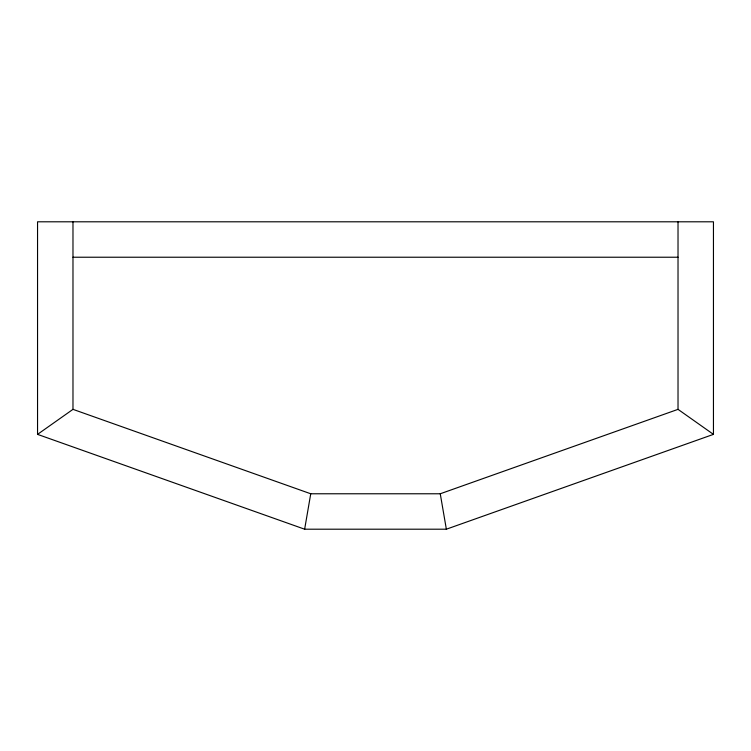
<?xml version="1.0" encoding="UTF-8"?>
<svg xmlns="http://www.w3.org/2000/svg" width="751" height="751" viewBox="0 0 751 751"><rect width="100%" height="100%" fill="white"/><g stroke="black" fill="none" stroke-linecap="round" stroke-linejoin="round"><path stroke-width="1.13" d="M304.643 529.202L310.745 493.773L72.978 409.351L37.55 434.369L37.55 221.798L713.45 221.798L713.45 434.369L446.357 529.202L304.643 529.202L37.55 434.369M310.745 493.773L440.255 493.773L678.022 409.351L713.45 434.369M72.978 257.227L678.022 257.227M440.255 493.773L446.357 529.202M678.022 221.798L678.022 409.351M72.978 221.798L72.978 409.351"/></g></svg>
